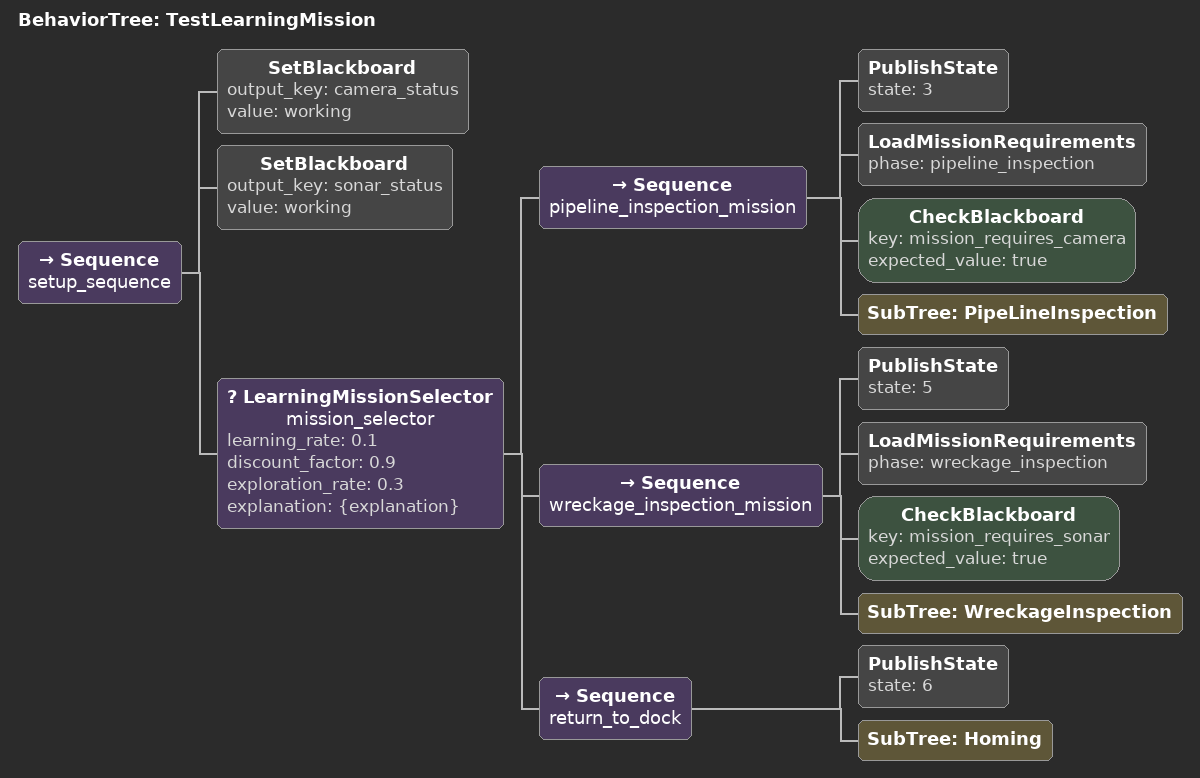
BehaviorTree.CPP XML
<?xml version="1.0" encoding="UTF-8"?>
<root BTCPP_format="4" main_tree_to_execute="TestLearningMission">
    <include path="PipeLineInspection.xml"/>
    <include path="WreckageInspection.xml"/>
    <include path="Homing.xml"/>

    <BehaviorTree ID="TestLearningMission">
        <Sequence name="setup_sequence">
            <!-- Set up blackboard with sensor status -->
            <SetBlackboard output_key="camera_status" value="working"/>
            <SetBlackboard output_key="sonar_status" value="working"/>

            <LearningMissionSelector name="mission_selector"
                                learning_rate="0.1"
                                discount_factor="0.9"
                                exploration_rate="0.3"
                                explanation="{explanation}">
                <!-- Core mission phases that can be reordered by learning -->
                <Sequence name="pipeline_inspection_mission">
                    <PublishState state="3" />
                    <LoadMissionRequirements phase="pipeline_inspection"/>
                    <CheckBlackboard key="mission_requires_camera" expected_value="true"/>
                    <SubTree ID="PipeLineInspection" />
                </Sequence>

                <Sequence name="wreckage_inspection_mission">
                    <PublishState state="5" />
                    <LoadMissionRequirements phase="wreckage_inspection"/>
                    <CheckBlackboard key="mission_requires_sonar" expected_value="true"/>
                    <SubTree ID="WreckageInspection" />
                </Sequence>

                <Sequence name="return_to_dock">
                    <PublishState state="6" />
                    <SubTree ID="Homing" />
                </Sequence>
            </LearningMissionSelector>
</Sequence>
</BehaviorTree>

`
</root>
